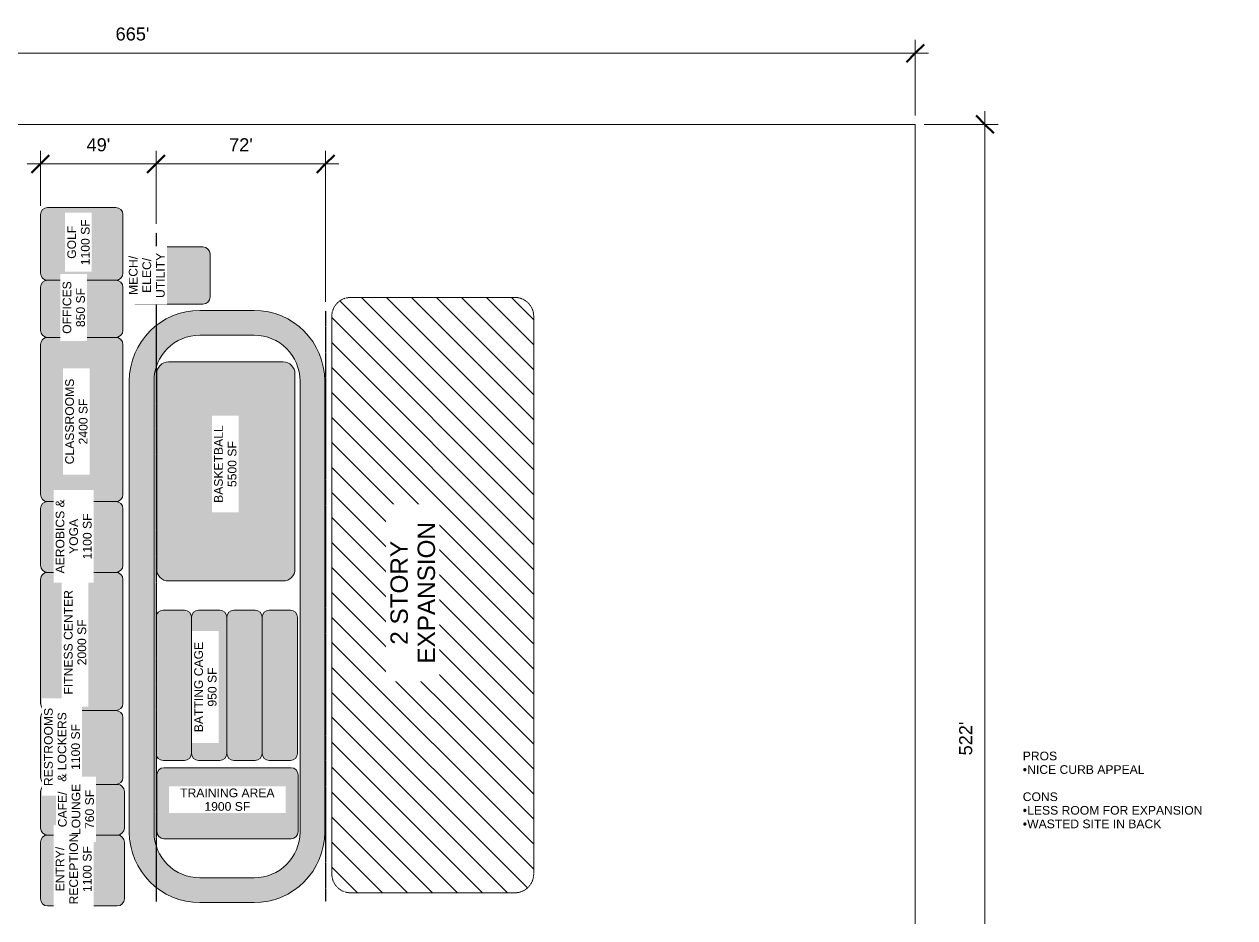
# Model space of a CAD drawing. Header units: inches. Extents: x -7427 to 42674, y -36022 to 16764.
# Drawn here: x 36507 to 42674, y -33114 to -28560 of the extents above; entities that cross this region are included whole.
import ezdxf

# ---------------------------------------------------------------- set-up
doc = ezdxf.new("R2010")
doc.units = ezdxf.units.IN
doc.header["$MEASUREMENT"] = 0
doc.linetypes.add('Dot 1_16_', pattern=[0.0625, 0, -0.0625])
doc.linetypes.add('Hidden 1_8_', pattern=[0.1875, 0.125, -0.0625])
for name, color, linetype, lineweight in [('A-ANNO-DIMS', 211, 'Continuous', 9), ('A-ANNO-DIMS-720', 211, 'Continuous', 9), ('A-DETL', 90, 'Continuous', 9), ('A-DETL-GENF', 92, 'Continuous', 9), ('A-DETL-HDLN', 90, 'Hidden 1_8_', 9), ('A-DETL-WIDE', 214, 'Continuous', 15), ('G-ANNO-TEXT', 231, 'Continuous', 9)]:
    doc.layers.add(name, color=color, linetype=linetype, lineweight=lineweight)
doc.styles.add('Arial', font='arial.ttf', dxfattribs={"height": 44.258982})
doc.styles.add('Arial_1', font='arial.ttf', dxfattribs={"height": 88.517964})
doc.styles.add('Arial_2', font='arial.ttf', dxfattribs={"height": 66.388473})
doc.dimstyles.new('Linear_-_3_32__Arial', dxfattribs={"dimscale": 12, "dimtxt": 67.5, "dimasz": 7.5, "dimexe": 5.625, "dimexo": 3.75, "dimgap": 3.75, "dimtad": 1, "dimdec": 0, "dimrnd": 12, "dimzin": 1, "dimdsep": 46, "dimlunit": 4, "dimtxsty": 'Arial_2', "dimblk1": 'OBLIQUE', "dimblk2": 'OBLIQUE', "dimsah": 1, "dimcen": 0.09, "dimdle": 5.625, "dimazin": 0, "dimtfac": 1, "dimtdec": 4, "dimtix": 1, "dimtmove": 0, "dimatfit": 3, "dimfxl": 0, "dimtvp": 1, "dimfrac": 2, "dimtolj": 1, "dimtzin": 0, "dimarcsym": 0})

# ---------------------------------------------------------------- blocks, each defined once
blk = doc.blocks.new('DIMBLOCK37-Level 1')
at = {"layer": 'A-ANNO-DIMS-720', "lineweight": 50}
for p, q in [((41401.1, -29070.1), (41356.1, -29025.1)), ((41401.1, -29070.1), (41446.1, -29115.1)), ((41401.1, -35332), (41356.1, -35287)), ((41401.1, -35332), (41446.1, -35377))]:
    blk.add_line(p, q, dxfattribs=at)
at = {"layer": 'A-ANNO-DIMS-720'}
for p, q in [((41401.1, -29002.6), (41401.1, -35399.5)), ((41091.1, -29070.1), (41468.6, -29070.1)), ((41401.1, -29070.1), (41091.1, -29070.1)), ((41091.1, -35332), (41468.6, -35332)), ((41401.1, -35332), (41091.1, -35332))]:
    blk.add_line(p, q, dxfattribs=at)
at = {"layer": 'A-ANNO-DIMS-720', "color": 0, "insert": (41269.9, -32286.2), "char_height": 66.39, "width": 204.369, "attachment_point": 1, "rotation": 90, "line_spacing_factor": 0.938532, "style": 'Arial_2', "bg_fill": 3, "box_fill_scale": 1.25, "bg_fill_color": 0, "bg_fill_transparency": 0}
blk.add_mtext("522'", dxfattribs=at)
blk = doc.blocks.new('_Oblique')
at = {"color": 0, "linetype": 'ByBlock', "lineweight": -2}
blk.add_line((-0.5, -0.5), (0.5, 0.5), dxfattribs=at)
blk = doc.blocks.new('DIMBLOCK40-Level 1')
at = {"layer": 'A-ANNO-DIMS-720'}
for p, q in [((37178.2, -29577.2), (37178.2, -29204.6)), ((38042.2, -29974.7), (38042.2, -29204.6)), ((38109.7, -29272.1), (37178.2, -29272.1)), ((37178.2, -29272.1), (37178.2, -29577.2)), ((38042.2, -29272.1), (38042.2, -29974.7))]:
    blk.add_line(p, q, dxfattribs=at)
at = {"layer": 'A-ANNO-DIMS-720', "lineweight": 50}
for p, q in [((37178.2, -29272.1), (37223.2, -29227.1)), ((38042.2, -29272.1), (38087.2, -29227.1)), ((37178.2, -29272.1), (37133.2, -29317.1)), ((38042.2, -29272.1), (37997.2, -29317.1))]:
    blk.add_line(p, q, dxfattribs=at)
at = {"layer": 'A-ANNO-DIMS-720', "color": 0, "insert": (37550.5, -29141), "char_height": 66.39, "width": 143.308, "attachment_point": 1, "line_spacing_factor": 0.938532, "style": 'Arial_2', "bg_fill": 3, "box_fill_scale": 1.25, "bg_fill_color": 0, "bg_fill_transparency": 0}
blk.add_mtext("72'", dxfattribs=at)
blk = doc.blocks.new('DIMBLOCK41-Level 1')
at = {"layer": 'A-ANNO-DIMS-720'}
for p, q in [((36589.4, -29485.3), (36589.4, -29204.6)), ((37178.2, -29577.2), (37178.2, -29204.6)), ((37178.2, -29272.1), (36521.9, -29272.1)), ((36589.4, -29272.1), (36589.4, -29485.3)), ((37178.2, -29272.1), (37178.2, -29577.2))]:
    blk.add_line(p, q, dxfattribs=at)
at = {"layer": 'A-ANNO-DIMS-720', "lineweight": 50}
for p, q in [((36589.4, -29272.1), (36634.4, -29227.1)), ((37178.2, -29272.1), (37223.2, -29227.1)), ((36589.4, -29272.1), (36544.4, -29317.1)), ((37178.2, -29272.1), (37133.2, -29317.1))]:
    blk.add_line(p, q, dxfattribs=at)
at = {"layer": 'A-ANNO-DIMS-720', "color": 0, "insert": (36824.1, -29141), "char_height": 66.39, "width": 143.308, "attachment_point": 1, "line_spacing_factor": 0.938532, "style": 'Arial_2', "bg_fill": 3, "box_fill_scale": 1.25, "bg_fill_color": 0, "bg_fill_transparency": 0}
blk.add_mtext("49'", dxfattribs=at)
blk = doc.blocks.new('DIMBLOCK71-Level 1')
at = {"layer": 'A-ANNO-DIMS-720'}
for p, q in [((33068.4, -29025.1), (33068.4, -28639.9)), ((41046.1, -29025.1), (41046.1, -28639.9)), ((33000.9, -28707.4), (41113.6, -28707.4)), ((33068.4, -28707.4), (33068.4, -29025.1)), ((41046.1, -28707.4), (41046.1, -29025.1))]:
    blk.add_line(p, q, dxfattribs=at)
at = {"layer": 'A-ANNO-DIMS-720', "lineweight": 50}
for p, q in [((33068.4, -28707.4), (33113.4, -28662.4)), ((41046.1, -28707.4), (41091.1, -28662.4)), ((33068.4, -28707.4), (33023.4, -28752.4)), ((41046.1, -28707.4), (41001.1, -28752.4))]:
    blk.add_line(p, q, dxfattribs=at)
at = {"layer": 'A-ANNO-DIMS-720', "color": 0, "insert": (36972.1, -28576.3), "char_height": 66.39, "width": 204.369, "attachment_point": 1, "line_spacing_factor": 0.938532, "style": 'Arial_2', "bg_fill": 3, "box_fill_scale": 1.25, "bg_fill_color": 0, "bg_fill_transparency": 0}
blk.add_mtext("665'", dxfattribs=at)

msp = doc.modelspace()

# ---------------------------------------------------------------- hatches: boundary and pattern name
at = {"layer": 'A-DETL-GENF'}
for color, points in [(253, [(36973.5, -29864.5), (36977.5, -29864.2), (36981.5, -29863.6), (36985.4, -29862.4), (36989.1, -29860.9), (36992.7, -29858.9), (36997.7, -29855), (36999, -29853.9), (37001.6, -29850.9), (37004, -29847.6), (37005.9, -29844.1), (37007.5, -29840.3), (37008.6, -29836.5), (37009.3, -29832.5), (37009.5, -29828.5), (37009.3, -29526.2), (37008.6, -29522.2), (37007.5, -29518.4), (37005.9, -29514.6), (37004, -29511.1), (37001.6, -29507.8), (36999, -29504.8), (36995.9, -29502.1), (36992.7, -29499.8), (36989.1, -29497.8), (36985.4, -29496.3), (36981.5, -29495.2), (36977.5, -29494.5), (36973.5, -29494.3), (36621.3, -29494.5), (36617.4, -29495.2), (36613.5, -29496.3), (36609.7, -29497.8), (36606.2, -29499.8), (36602.9, -29502.1), (36599.9, -29504.8), (36597.2, -29507.8), (36594.9, -29511.1), (36592.9, -29514.6), (36591.4, -29518.4), (36590.3, -29522.2), (36589.6, -29526.2), (36589.4, -29530.3), (36589.6, -29832.5), (36590.3, -29836.5), (36591.4, -29840.3), (36592.9, -29844.1), (36594.9, -29847.6), (36597.2, -29850.9), (36599.9, -29853.9), (36602.9, -29856.6), (36606.2, -29858.9), (36609.7, -29860.9), (36613.5, -29862.4), (36617.4, -29863.6), (36621.3, -29864.2), (36625.4, -29864.5), (36655, -29864.5)]), (8, [(37417.5, -29986.3), (37421.5, -29986.1), (37425.5, -29985.4), (37429.4, -29984.3), (37433.1, -29982.7), (37436.7, -29980.8), (37440, -29978.4), (37443, -29975.7), (37445.7, -29972.7), (37448, -29969.4), (37450, -29965.9), (37451.5, -29962.2), (37452.6, -29958.3), (37453.3, -29954.3), (37453.5, -29950.3), (37453.3, -29726.9), (37452.6, -29723), (37451.5, -29719.1), (37450, -29715.3), (37448, -29711.8), (37445.7, -29708.5), (37443, -29705.5), (37440, -29702.8), (37436.7, -29700.5), (37433.1, -29698.5), (37429.4, -29697), (37425.5, -29695.9), (37421.5, -29695.2), (37417.5, -29695), (37065.4, -29695.2), (37061.4, -29695.9), (37057.5, -29697), (37053.8, -29698.5), (37050.2, -29700.5), (37046.9, -29702.8), (37043.9, -29705.5), (37041.2, -29708.5), (37038.9, -29711.8), (37037, -29715.3), (37035.4, -29719.1), (37034.3, -29723), (37033.6, -29726.9), (37033.4, -29731), (37033.6, -29954.3), (37034.3, -29958.3), (37035.4, -29962.2), (37037, -29965.9), (37038.9, -29969.4), (37041.2, -29972.7), (37043.9, -29975.7), (37046.9, -29978.4), (37050.2, -29980.8), (37053.8, -29982.7), (37057.5, -29984.3), (37061.4, -29985.4), (37065.4, -29986.1), (37069.4, -29986.3), (37302.1, -29986.3)]), (253, [(36973.5, -30155.8), (36977.5, -30155.5), (36981.5, -30154.9), (36985.4, -30153.8), (36989.1, -30152.2), (36992.7, -30150.3), (36995.9, -30147.9), (36999, -30145.2), (37001.6, -30142.2), (37004, -30138.9), (37005.9, -30135.4), (37007.5, -30131.7), (37008.6, -30127.8), (37009.3, -30123.8), (37009.5, -30119.8), (37009.3, -29896.4), (37008.6, -29892.4), (37007.5, -29888.6), (37005.9, -29884.8), (37004, -29881.3), (37001.6, -29878), (36999, -29875), (36995.9, -29872.3), (36992.7, -29870), (36989.1, -29868), (36985.4, -29866.5), (36981.5, -29865.4), (36977.5, -29864.7), (36973.5, -29864.5), (36621.3, -29864.7), (36617.4, -29865.4), (36613.5, -29866.5), (36609.7, -29868), (36606.2, -29870), (36602.9, -29872.3), (36599.9, -29875), (36597.2, -29878), (36594.9, -29881.3), (36592.9, -29884.8), (36591.4, -29888.6), (36590.3, -29892.4), (36589.6, -29896.4), (36589.4, -29900.5), (36589.6, -30123.8), (36590.3, -30127.8), (36591.4, -30131.7), (36592.9, -30135.4), (36594.9, -30138.9), (36597.2, -30142.2), (36599.9, -30145.2), (36602.9, -30147.9), (36606.2, -30150.3), (36609.7, -30152.2), (36613.5, -30153.8), (36619.4, -30155.2), (36621.3, -30155.5), (36625.4, -30155.8), (36870.7, -30155.8)]), (253, [(36973.5, -30992.4), (36977.5, -30992.1), (36981.5, -30991.5), (36986.1, -30990), (36989.1, -30988.8), (36992.7, -30986.8), (36995.9, -30984.5), (36999, -30981.8), (37001.6, -30978.8), (37004, -30975.5), (37005.9, -30972), (37007.5, -30968.3), (37008.6, -30964.4), (37009.3, -30960.4), (37009.5, -30956.4), (37009.3, -30187.7), (37008.6, -30183.8), (37007.5, -30179.9), (37005.9, -30176.2), (37004, -30172.6), (37001.6, -30169.3), (36999, -30166.3), (36995.9, -30163.6), (36992.7, -30161.3), (36989.1, -30159.3), (36985.4, -30157.8), (36981.5, -30156.7), (36977.5, -30156), (36973.5, -30155.8), (36621.3, -30156), (36617.4, -30156.7), (36613.5, -30157.8), (36609.7, -30159.3), (36606.2, -30161.3), (36602.9, -30163.6), (36599.9, -30166.3), (36597.2, -30169.3), (36594.9, -30172.6), (36592.9, -30176.2), (36591.4, -30179.9), (36590.3, -30183.8), (36589.6, -30187.7), (36589.4, -30191.8), (36589.6, -30960.4), (36590.3, -30964.4), (36591.4, -30968.3), (36592.9, -30972), (36594.9, -30975.5), (36597.2, -30978.8), (36599.9, -30981.8), (36602.9, -30984.5), (36606.2, -30986.8), (36609.7, -30988.8), (36613.5, -30990.3), (36617.4, -30991.5), (36621.3, -30992.1), (36625.4, -30992.4), (36655, -30992.4)]), (253, [(37517.8, -31397), (37831.1, -31396.8), (37836.3, -31396.1), (37841.4, -31395), (37846.4, -31393.4), (37851.2, -31391.4), (37855.9, -31389), (37860.3, -31386.1), (37864.5, -31383), (37868.3, -31379.4), (37871.8, -31375.6), (37875, -31371.4), (37877.8, -31367), (37880.3, -31362.4), (37882.3, -31357.5), (37883.8, -31352.5), (37885, -31347.4), (37885.7, -31342.2), (37885.9, -31337), (37885.7, -30335.4), (37885, -30330.2), (37883.8, -30325.1), (37882.3, -30320.1), (37880.3, -30315.3), (37876.8, -30309), (37875, -30306.2), (37871.8, -30302.1), (37868.3, -30298.2), (37864.5, -30294.7), (37860.3, -30291.5), (37855.9, -30288.7), (37851.2, -30286.3), (37846.4, -30284.3), (37841.4, -30282.7), (37836.3, -30281.5), (37831.1, -30280.9), (37825.9, -30280.6), (37236.5, -30280.9), (37231.3, -30281.5), (37226.2, -30282.7), (37221.2, -30284.3), (37216.4, -30286.3), (37211.8, -30288.7), (37207.3, -30291.5), (37203.2, -30294.7), (37199.3, -30298.2), (37195.8, -30302.1), (37190.8, -30309), (37189.8, -30310.6), (37187.4, -30315.3), (37185.4, -30320.1), (37183.8, -30325.1), (37182.7, -30330.2), (37182, -30335.4), (37181.8, -30340.6), (37182, -31342.2), (37182.7, -31347.4), (37183.8, -31352.5), (37185.4, -31357.5), (37187.4, -31362.4), (37189.8, -31367), (37192.6, -31371.4), (37195.8, -31375.6), (37199.3, -31379.4), (37203.2, -31383), (37207.3, -31386.1), (37211.8, -31389), (37216.4, -31391.4), (37221.2, -31393.4), (37226.2, -31395), (37231.3, -31396.1), (37236.5, -31396.8), (37241.8, -31397)]), (253, [(36973.5, -31353.1), (36977.5, -31352.9), (36981.5, -31352.2), (36985.4, -31351.1), (36989.1, -31349.5), (36992.7, -31347.6), (36995.9, -31345.3), (36999, -31342.6), (37001.6, -31339.6), (37004, -31336.3), (37005.9, -31332.7), (37007.5, -31329), (37008.6, -31325.1), (37009.3, -31321.1), (37009.5, -31317.1), (37009.3, -31024.3), (37008.6, -31020.4), (37007.5, -31016.5), (37005.9, -31012.7), (37004, -31009.2), (37001.6, -31005.9), (36999, -31002.9), (36995.9, -31000.2), (36992.7, -30997.9), (36989.1, -30995.9), (36985.4, -30994.4), (36981.5, -30993.3), (36977.5, -30992.6), (36973.5, -30992.4), (36621.3, -30992.6), (36617.4, -30993.3), (36613.5, -30994.4), (36609.7, -30995.9), (36606.2, -30997.9), (36602.9, -31000.2), (36599.9, -31002.9), (36597.2, -31005.9), (36594.9, -31009.2), (36592.9, -31012.7), (36591.4, -31016.5), (36590.3, -31020.4), (36589.6, -31024.3), (36589.4, -31028.4), (36589.6, -31321.1), (36590.3, -31325.1), (36591.4, -31329), (36592.9, -31332.7), (36594.9, -31336.3), (36597.2, -31339.6), (36599.9, -31342.6), (36602.9, -31345.3), (36606.2, -31347.6), (36609.7, -31349.5), (36613.5, -31351.1), (36617.4, -31352.2), (36621.3, -31352.9), (36625.4, -31353.1), (36655, -31353.1)]), (253, [(36973.5, -32057.2), (36977.5, -32057), (36981.5, -32056.3), (36985.4, -32055.2), (36989.1, -32053.7), (36992.7, -32051.7), (36995.9, -32049.4), (36999, -32046.7), (37001.6, -32043.7), (37004, -32040.4), (37005.9, -32036.9), (37007.5, -32033.1), (37008.6, -32029.2), (37009.3, -32025.3), (37009.5, -32021.2), (37009.3, -31385.1), (37008.6, -31381.1), (37007.5, -31377.2), (37005.9, -31373.5), (37004, -31370), (37001.6, -31366.7), (36999, -31363.7), (36995.9, -31361), (36992.7, -31358.6), (36989.1, -31356.7), (36985.4, -31355.1), (36981.5, -31354), (36977.5, -31353.3), (36973.5, -31353.1), (36621.3, -31353.3), (36617.4, -31354), (36613.5, -31355.1), (36609.7, -31356.7), (36606.2, -31358.6), (36602.9, -31361), (36599.9, -31363.7), (36597.2, -31366.7), (36594.9, -31370), (36592.9, -31373.5), (36591.4, -31377.2), (36590.3, -31381.1), (36589.6, -31385.1), (36589.4, -31389.1), (36589.6, -32025.3), (36590.3, -32029.2), (36591.4, -32033.1), (36592.9, -32036.9), (36594.9, -32040.4), (36597.2, -32043.7), (36599.9, -32046.7), (36602.9, -32049.4), (36606.2, -32051.7), (36609.7, -32053.7), (36613.5, -32055.2), (36617.4, -32056.3), (36621.3, -32057), (36625.4, -32057.2), (36655, -32057.2)]), (253, [(37302.1, -32312), (37326.8, -32311.7), (37330.7, -32311.1), (37334.6, -32309.9), (37338.3, -32308.4), (37341.9, -32306.4), (37345.2, -32304.1), (37348.2, -32301.4), (37350.9, -32298.4), (37353.2, -32295.1), (37355.2, -32291.6), (37356.7, -32287.8), (37357.8, -32284), (37358.5, -32280), (37358.7, -32276), (37358.5, -31578.2), (37357.8, -31574.2), (37356.7, -31570.3), (37355.2, -31566.6), (37353.2, -31563), (37350.9, -31559.7), (37348.2, -31556.7), (37345.2, -31554), (37341.9, -31551.7), (37338.3, -31549.7), (37334.6, -31548.2), (37330.7, -31547.1), (37326.8, -31546.4), (37322.7, -31546.2), (37210.6, -31546.4), (37206.6, -31547.1), (37202.7, -31548.2), (37199, -31549.7), (37195.5, -31551.7), (37192.2, -31554), (37189.2, -31556.7), (37186.5, -31559.7), (37184.2, -31563), (37182.2, -31566.6), (37180.7, -31570.3), (37179.5, -31574.2), (37178.9, -31578.2), (37178.6, -31582.2), (37178.9, -32280), (37179.5, -32284), (37180.7, -32287.8), (37182.2, -32291.6), (37184.2, -32295.1), (37186.5, -32298.4), (37189.2, -32301.4), (37192.2, -32304.1), (37195.5, -32306.4), (37199, -32308.4), (37202.7, -32309.9), (37206.6, -32311.1), (37210.6, -32311.7), (37214.6, -32312)]), (253, [(37502.8, -32312), (37506.8, -32311.7), (37510.8, -32311.1), (37514.7, -32309.9), (37518.4, -32308.4), (37522, -32306.4), (37525.3, -32304.1), (37528.3, -32301.4), (37531, -32298.4), (37533.3, -32295.1), (37535.2, -32291.6), (37536.8, -32287.8), (37537.9, -32284), (37538.6, -32280), (37538.8, -32276), (37538.6, -31578.2), (37537.9, -31574.2), (37536.8, -31570.3), (37535.2, -31566.6), (37533.3, -31563), (37531, -31559.7), (37528.3, -31556.7), (37525.3, -31554), (37522, -31551.7), (37517.8, -31549.5), (37514.7, -31548.2), (37510.8, -31547.1), (37506.8, -31546.4), (37502.8, -31546.2), (37390.7, -31546.4), (37386.7, -31547.1), (37382.8, -31548.2), (37379.1, -31549.7), (37375.6, -31551.7), (37372.3, -31554), (37369.3, -31556.7), (37366.6, -31559.7), (37364.2, -31563), (37362.3, -31566.6), (37360.7, -31570.3), (37359.6, -31574.2), (37358.9, -31578.2), (37358.7, -31582.2), (37358.9, -32280), (37359.6, -32284), (37360.7, -32287.8), (37362.3, -32291.6), (37364.2, -32295.1), (37366.6, -32298.4), (37369.3, -32301.4), (37372.3, -32304.1), (37375.6, -32306.4), (37379.1, -32308.4), (37382.8, -32309.9), (37386.7, -32311.1), (37390.7, -32311.7), (37394.7, -32312)]), (253, [(37574.8, -32312), (37686.9, -32311.7), (37690.9, -32311.1), (37694.8, -32309.9), (37698.5, -32308.4), (37702, -32306.4), (37705.3, -32304.1), (37708.3, -32301.4), (37711, -32298.4), (37713.4, -32295.1), (37715.3, -32291.6), (37716.9, -32287.8), (37718, -32284), (37718.7, -32280), (37718.9, -32276), (37718.7, -31578.2), (37718, -31574.2), (37716.9, -31570.3), (37715.3, -31566.6), (37713.4, -31563), (37711, -31559.7), (37708.3, -31556.7), (37705.3, -31554), (37702, -31551.7), (37698.5, -31549.7), (37694.8, -31548.2), (37690.9, -31547.1), (37686.9, -31546.4), (37682.9, -31546.2), (37570.8, -31546.4), (37566.8, -31547.1), (37562.9, -31548.2), (37559.2, -31549.7), (37555.7, -31551.7), (37552.4, -31554), (37549.4, -31556.7), (37546.7, -31559.7), (37544.3, -31563), (37542.4, -31566.6), (37540.8, -31570.3), (37539.7, -31574.2), (37539, -31578.2), (37538.8, -31582.2), (37539, -32280), (37539.7, -32284), (37540.8, -32287.8), (37542.4, -32291.6), (37544.3, -32295.1), (37546.7, -32298.4), (37549.4, -32301.4), (37552.4, -32304.1), (37555.7, -32306.4), (37559.2, -32308.4), (37562.9, -32309.9), (37566.8, -32311.1), (37570.8, -32311.7)]), (253, [(37863, -32312), (37867, -32311.7), (37871, -32311.1), (37874.9, -32309.9), (37878.6, -32308.4), (37882.1, -32306.4), (37885.4, -32304.1), (37888.4, -32301.4), (37891.1, -32298.4), (37893.5, -32295.1), (37895.4, -32291.6), (37897, -32287.8), (37898.1, -32284), (37898.8, -32280), (37899, -32276), (37898.8, -31578.2), (37898.1, -31574.2), (37897, -31570.3), (37895.4, -31566.6), (37893.5, -31563), (37891.1, -31559.7), (37888.4, -31556.7), (37885.4, -31554), (37882.1, -31551.7), (37878.6, -31549.7), (37874.9, -31548.2), (37871, -31547.1), (37867, -31546.4), (37863, -31546.2), (37750.9, -31546.4), (37746.9, -31547.1), (37743, -31548.2), (37739.3, -31549.7), (37733.5, -31553.3), (37732.4, -31554), (37729.4, -31556.7), (37726.7, -31559.7), (37724.4, -31563), (37722.5, -31566.6), (37720.9, -31570.3), (37719.8, -31574.2), (37719.1, -31578.2), (37718.9, -31582.2), (37719.1, -32280), (37719.8, -32284), (37720.9, -32287.8), (37722.5, -32291.6), (37724.4, -32295.1), (37726.7, -32298.4), (37729.4, -32301.4), (37733.5, -32304.9), (37735.7, -32306.4), (37739.3, -32308.4), (37743, -32309.9), (37746.9, -32311.1), (37750.9, -32311.7), (37754.9, -32312)]), (31, [(36973.5, -32433.8), (36977.5, -32433.6), (36981.5, -32432.9), (36985.4, -32431.8), (36989.1, -32430.3), (36992.7, -32428.3), (36995.9, -32426), (36999, -32423.3), (37001.6, -32420.3), (37004, -32417), (37005.9, -32413.5), (37007.5, -32409.7), (37008.6, -32405.8), (37009.3, -32401.9), (37009.5, -32397.8), (37009.3, -32089.2), (37008.6, -32085.2), (37007.5, -32081.3), (37005.9, -32077.6), (37004, -32074.1), (37001.6, -32070.8), (36999, -32067.8), (36995.9, -32065.1), (36992.7, -32062.8), (36989.1, -32060.8), (36985.4, -32059.3), (36981.5, -32058.1), (36977.5, -32057.5), (36973.5, -32057.2), (36621.3, -32057.5), (36617.4, -32058.1), (36613.5, -32059.3), (36609.7, -32060.8), (36606.2, -32062.8), (36602.9, -32065.1), (36599.9, -32067.8), (36597.2, -32070.8), (36594.9, -32074.1), (36592.9, -32077.6), (36591.4, -32081.3), (36590.3, -32085.2), (36589.6, -32089.2), (36589.4, -32093.2), (36589.6, -32401.9), (36590.3, -32405.8), (36591.4, -32409.7), (36592.9, -32413.5), (36594.9, -32417), (36597.2, -32420.3), (36599.9, -32423.3), (36602.9, -32426), (36606.2, -32428.3), (36609.7, -32430.3), (36613.5, -32431.8), (36617.4, -32432.9), (36621.3, -32433.6), (36625.4, -32433.8), (36655, -32433.8)]), (253, [(37218.3, -32710.5), (37870.3, -32710.3), (37874.3, -32709.6), (37878.2, -32708.5), (37881.9, -32707), (37885.5, -32705), (37888.8, -32702.7), (37891.8, -32700), (37894.5, -32697), (37896.8, -32693.7), (37898.7, -32690.2), (37900.3, -32686.4), (37901.4, -32682.6), (37902.1, -32678.6), (37902.3, -32674.5), (37902.1, -32380.6), (37901.4, -32376.6), (37900.3, -32372.7), (37898.7, -32369), (37896.8, -32365.5), (37894.5, -32362.2), (37891.8, -32359.1), (37888.8, -32356.5), (37885.5, -32354.1), (37881.7, -32352.1), (37878.2, -32350.6), (37874.3, -32349.5), (37870.3, -32348.8), (37866.3, -32348.6), (37214.3, -32348.8), (37210.3, -32349.5), (37206.4, -32350.6), (37202.7, -32352.2), (37199.2, -32354.1), (37195.9, -32356.5), (37192.9, -32359.1), (37190.2, -32362.2), (37187.8, -32365.5), (37185.9, -32369), (37184.3, -32372.7), (37183.2, -32376.6), (37182.5, -32380.6), (37182.3, -32384.6), (37182.5, -32678.6), (37183.2, -32682.6), (37184.3, -32686.4), (37185.9, -32690.2), (37187.8, -32693.7), (37190.2, -32697), (37192.9, -32700), (37195.9, -32702.7), (37199.2, -32705), (37202.7, -32707), (37206.4, -32708.5), (37210.3, -32709.6), (37214.3, -32710.3)]), (153, [(36655, -32691.8), (36984.8, -32691.6), (36988.8, -32690.9), (36992.7, -32689.8), (36996.4, -32688.3), (37000, -32686.3), (37003.3, -32684), (37006.3, -32681.3), (37009, -32678.3), (37011.3, -32675), (37013.2, -32671.5), (37014.8, -32667.7), (37015.9, -32663.8), (37016.6, -32659.9), (37016.8, -32655.8), (37016.6, -32465.8), (37015.9, -32461.8), (37014.8, -32457.9), (37013.2, -32454.2), (37011.3, -32450.7), (37009, -32447.4), (37006.3, -32444.4), (37003.3, -32441.7), (37000, -32439.4), (36996.4, -32437.4), (36992.7, -32435.9), (36988.8, -32434.7), (36984.8, -32434.1), (36980.8, -32433.8), (36621.3, -32434.1), (36617.4, -32434.7), (36613.5, -32435.9), (36609.7, -32437.4), (36606.2, -32439.4), (36602.9, -32441.7), (36599.9, -32444.4), (36597.2, -32447.4), (36594.9, -32450.7), (36592.9, -32454.2), (36591.4, -32457.9), (36590.3, -32461.8), (36589.6, -32465.8), (36589.4, -32469.8), (36589.6, -32659.9), (36590.3, -32663.8), (36591.4, -32667.7), (36592.9, -32671.5), (36594.9, -32675), (36597.2, -32678.3), (36599.9, -32681.3), (36602.9, -32684), (36606.2, -32686.3), (36609.7, -32688.3), (36613.5, -32689.8), (36617.4, -32690.9), (36621.3, -32691.6), (36625.4, -32691.8)]), (153, [(36980.8, -33053.3), (36984.8, -33053.1), (36988.8, -33052.4), (36992.7, -33051.3), (36996.4, -33049.7), (37000, -33047.8), (37003.3, -33045.5), (37006.3, -33042.8), (37009, -33039.8), (37011.3, -33036.5), (37013.2, -33032.9), (37014.8, -33029.2), (37015.9, -33025.3), (37016.6, -33021.3), (37016.8, -33017.3), (37016.6, -32723.8), (37015.9, -32719.8), (37014.8, -32715.9), (37013.2, -32712.2), (37011.3, -32708.7), (37009, -32705.4), (37006.3, -32702.4), (37003.3, -32699.7), (37000, -32697.4), (36996.4, -32695.4), (36992.7, -32693.9), (36988.8, -32692.7), (36984.8, -32692.1), (36980.8, -32691.8), (36621.3, -32692.1), (36617.4, -32692.7), (36613.5, -32693.9), (36609.7, -32695.4), (36606.2, -32697.4), (36602.9, -32699.7), (36599.9, -32702.4), (36597.2, -32705.4), (36594.9, -32708.7), (36592.9, -32712.2), (36591.4, -32715.9), (36590.3, -32719.8), (36589.6, -32723.8), (36589.4, -32727.8), (36589.6, -33021.3), (36590.3, -33025.3), (36591.4, -33029.2), (36593, -33033.1), (36594.9, -33036.5), (36597.2, -33039.8), (36599.9, -33042.8), (36602.9, -33045.5), (36606.2, -33047.8), (36609.7, -33049.7), (36613.5, -33051.3), (36617.4, -33052.4), (36621.3, -33053.1), (36625.4, -33053.3), (36655, -33053.3)])]:
    msp.add_hatch(color=color, dxfattribs=at).paths.add_polyline_path(points, flags=0)
h = msp.add_hatch(dxfattribs=at)
h.set_pattern_fill('FP_1', color=9, style=0, pattern_type=2)
h.set_pattern_definition([(135, (0, 0), (-63.63961, -63.63961), [])])
h.paths.add_polyline_path([(38169.9, -32986.2), (39013.2, -32986), (39020, -32985.2), (39026.8, -32984), (39033.4, -32982.3), (39039.9, -32980.2), (39046.2, -32977.5), (39052.4, -32974.5), (39058.2, -32971), (39063.9, -32967.1), (39069.2, -32962.8), (39074.2, -32958.1), (39078.9, -32953.1), (39083.2, -32947.7), (39087.1, -32942.1), (39090.6, -32936.2), (39093.7, -32930.1), (39096.3, -32923.8), (39098.5, -32917.3), (39100.2, -32910.6), (39101.4, -32903.9), (39102.1, -32897.1), (39102.3, -32890.2), (39102.1, -30041.3), (39101.4, -30034.5), (39100.2, -30027.8), (39098.5, -30021.1), (39096.3, -30014.6), (39093.7, -30008.3), (39090.6, -30002.2), (39087.1, -29996.3), (39083.2, -29990.7), (39078.9, -29985.3), (39074.2, -29980.3), (39069.2, -29975.6), (39063.9, -29971.3), (39058.2, -29967.4), (39052.4, -29963.9), (39046.2, -29960.9), (39039.9, -29958.2), (39033.4, -29956.1), (39026.8, -29954.4), (39020, -29953.2), (39013.2, -29952.4), (39006.3, -29952.2), (38163.1, -29952.4), (38156.3, -29953.2), (38149.5, -29954.4), (38142.9, -29956.1), (38136.4, -29958.2), (38130, -29960.9), (38123.9, -29963.9), (38118, -29967.4), (38112.4, -29971.3), (38107.1, -29975.6), (38102, -29980.3), (38097.4, -29985.3), (38093.1, -29990.7), (38089.2, -29996.3), (38085.7, -30002.2), (38082.6, -30008.3), (38080, -30014.6), (38077.8, -30021.1), (38076.1, -30027.8), (38074.9, -30034.5), (38074.2, -30041.3), (38073.9, -30048.2), (38074.2, -32897.1), (38074.9, -32903.9), (38076.1, -32910.6), (38077.8, -32917.3), (38080, -32923.8), (38082.6, -32930.1), (38085.7, -32936.2), (38089.2, -32942.1), (38093.1, -32947.7), (38097.4, -32953.1), (38102, -32958.1), (38107.1, -32962.8), (38112.4, -32967.1), (38118, -32971), (38123.9, -32974.5), (38130, -32977.5), (38136.4, -32980.2), (38142.9, -32982.3), (38149.5, -32984), (38156.3, -32985.2), (38163.1, -32986)], flags=0)
h = msp.add_hatch(color=253, dxfattribs=at)
h.paths.add_polyline_path([(37401.9, -33036.2), (37691.1, -33036), (37704.2, -33035.3), (37724.8, -33033.1), (37733.5, -33031.9), (37743.3, -33030.3), (37756.2, -33027.6), (37769, -33024.5), (37781.6, -33021), (37794.2, -33017), (37806.5, -33012.5), (37818.7, -33007.6), (37830.7, -33002.2), (37842.5, -32996.4), (37854.1, -32990.2), (37865.5, -32983.5), (37876.6, -32976.5), (37887.4, -32969), (37897.9, -32961.2), (37908.2, -32953), (37918.2, -32944.4), (37927.8, -32935.4), (37937.1, -32926.1), (37949.2, -32912.8), (37954.6, -32906.5), (37962.9, -32896.3), (37970.7, -32885.7), (37978.2, -32874.9), (37985.2, -32863.8), (37991.9, -32852.4), (37998.1, -32840.8), (38003.9, -32829), (38009.2, -32817), (38014.2, -32804.8), (38018.6, -32792.5), (38022.7, -32780), (38026.2, -32767.3), (38029.3, -32754.5), (38031.9, -32741.6), (38034.1, -32728.7), (38035.8, -32715.6), (38037, -32702.5), (38037.7, -32689.4), (38037.9, -32676.2), (38037.7, -30365), (38037, -30351.9), (38035.8, -30338.8), (38034.1, -30325.8), (38031.9, -30312.8), (38029.3, -30299.9), (38026.2, -30287.1), (38022.7, -30274.5), (38018.6, -30261.9), (38014.2, -30249.6), (38009.2, -30237.4), (38003.9, -30225.4), (37998.1, -30213.6), (37991.9, -30202), (37985.2, -30190.6), (37978.2, -30179.5), (37970.7, -30168.7), (37962.9, -30158.2), (37949.2, -30141.6), (37946, -30138), (37937.1, -30128.3), (37927.8, -30119), (37918.2, -30110.1), (37908.2, -30101.5), (37897.9, -30093.2), (37882.4, -30082), (37876.6, -30077.9), (37865.5, -30070.9), (37854.1, -30064.2), (37842.5, -30058), (37830.7, -30052.2), (37818.7, -30046.9), (37806.5, -30041.9), (37794.2, -30037.5), (37781.6, -30033.4), (37769, -30029.9), (37756.2, -30026.8), (37743.3, -30024.2), (37730.3, -30022), (37717.3, -30020.3), (37704.2, -30019.1), (37691.1, -30018.4), (37677.9, -30018.2), (37388.8, -30018.4), (37375.6, -30019.1), (37362.5, -30020.3), (37349.5, -30022), (37336.5, -30024.2), (37323.6, -30026.8), (37310.9, -30029.9), (37298.2, -30033.4), (37285.7, -30037.5), (37273.3, -30041.9), (37261.1, -30046.9), (37249.1, -30052.2), (37237.3, -30058), (37225.7, -30064.2), (37214.4, -30070.9), (37197.4, -30082), (37192.5, -30085.4), (37181.9, -30093.2), (37171.6, -30101.5), (37161.7, -30110.1), (37152.1, -30119), (37142.8, -30128.3), (37133.8, -30138), (37125.2, -30147.9), (37117, -30158.2), (37109.1, -30168.7), (37101.7, -30179.5), (37094.6, -30190.6), (37086.4, -30204.9), (37081.8, -30213.6), (37076, -30225.4), (37070.6, -30237.4), (37065.7, -30249.6), (37061.2, -30261.9), (37057.2, -30274.5), (37053.6, -30287.1), (37050.5, -30299.9), (37047.9, -30312.8), (37045.8, -30325.8), (37044.1, -30338.8), (37042.9, -30351.9), (37042.2, -30365), (37041.9, -30378.2), (37042.2, -32689.4), (37042.9, -32702.5), (37044.1, -32715.6), (37045.8, -32728.7), (37047.9, -32741.6), (37050.5, -32754.5), (37053.6, -32767.3), (37057.2, -32780), (37061.2, -32792.5), (37066.2, -32806.1), (37070.6, -32817), (37076, -32829), (37081.8, -32840.8), (37088, -32852.4), (37094.6, -32863.8), (37101.7, -32874.9), (37109.1, -32885.7), (37117, -32896.3), (37125.2, -32906.5), (37133.8, -32916.5), (37142.8, -32926.1), (37152.1, -32935.4), (37161.7, -32944.4), (37171.6, -32953), (37181.9, -32961.2), (37192.5, -32969), (37203.3, -32976.5), (37214.4, -32983.5), (37225.7, -32990.2), (37237.3, -32996.4), (37249.1, -33002.2), (37261.1, -33007.6), (37273.3, -33012.5), (37285.7, -33017), (37302.1, -33022.1), (37310.9, -33024.5), (37323.6, -33027.6), (37336.5, -33030.3), (37355.1, -33033.1), (37362.5, -33034.1), (37375.6, -33035.3), (37388.8, -33036)], flags=0)
h.paths.add_polyline_path([(37677.9, -32910.2), (37391.1, -32910), (37380.3, -32909.2), (37369.6, -32908), (37358.9, -32906.3), (37348.3, -32904), (37337.9, -32901.3), (37327.6, -32898.1), (37317.4, -32894.4), (37302.1, -32887.8), (37297.6, -32885.7), (37288.1, -32880.7), (37278.7, -32875.2), (37269.7, -32869.3), (37260.9, -32863), (37252.4, -32856.3), (37244.3, -32849.2), (37236.5, -32841.7), (37229, -32833.9), (37221.9, -32825.7), (37215.2, -32817.3), (37207.3, -32806.1), (37203, -32799.4), (37197.5, -32790.1), (37192.5, -32780.5), (37187.9, -32770.8), (37183.7, -32760.8), (37180.1, -32750.6), (37176.9, -32740.3), (37174.1, -32729.8), (37171.9, -32719.2), (37170.2, -32708.6), (37168.9, -32697.8), (37168.2, -32687), (37167.9, -32676.2), (37168.2, -30367.4), (37168.9, -30356.6), (37170.2, -30345.9), (37171.9, -30335.2), (37174.1, -30324.6), (37178.4, -30309), (37180.1, -30303.8), (37183.7, -30293.7), (37187.9, -30283.7), (37192.5, -30273.9), (37197.5, -30264.3), (37203, -30255), (37208.9, -30245.9), (37215.2, -30237.2), (37221.9, -30228.7), (37229, -30220.5), (37236.5, -30212.7), (37244.3, -30205.3), (37252.4, -30198.2), (37260.9, -30191.4), (37269.7, -30185.1), (37278.7, -30179.2), (37288.1, -30173.8), (37302.1, -30166.6), (37307.4, -30164.1), (37317.4, -30160), (37327.6, -30156.3), (37337.9, -30153.1), (37348.3, -30150.4), (37358.9, -30148.2), (37369.6, -30146.4), (37380.3, -30145.2), (37391.1, -30144.4), (37401.9, -30144.2), (37688.7, -30144.4), (37699.5, -30145.2), (37710.3, -30146.4), (37720.9, -30148.2), (37733.5, -30150.9), (37742, -30153.1), (37752.3, -30156.3), (37762.5, -30160), (37772.4, -30164.1), (37782.2, -30168.7), (37791.8, -30173.8), (37801.1, -30179.2), (37810.2, -30185.1), (37818.9, -30191.4), (37827.4, -30198.2), (37835.6, -30205.3), (37843.4, -30212.7), (37850.9, -30220.5), (37857.9, -30228.7), (37864.7, -30237.2), (37871, -30245.9), (37876.9, -30255), (37882.4, -30264.3), (37887.4, -30273.9), (37892, -30283.7), (37896.1, -30293.7), (37901.4, -30309), (37903, -30314.1), (37905.7, -30324.6), (37907.9, -30335.2), (37909.7, -30345.9), (37910.9, -30356.6), (37911.7, -30367.4), (37911.9, -30378.2), (37911.7, -32687), (37910.9, -32697.8), (37909.7, -32708.6), (37907.9, -32719.2), (37905.7, -32729.8), (37903, -32740.3), (37899.8, -32750.6), (37896.1, -32760.8), (37892, -32770.8), (37887.4, -32780.5), (37882.4, -32790.1), (37876.9, -32799.4), (37871, -32808.5), (37864.7, -32817.3), (37857.9, -32825.7), (37850.9, -32833.9), (37843.4, -32841.7), (37835.6, -32849.2), (37827.4, -32856.3), (37818.9, -32863), (37810.2, -32869.3), (37801.1, -32875.2), (37791.8, -32880.7), (37782.2, -32885.7), (37772.4, -32890.3), (37762.5, -32894.4), (37752.3, -32898.1), (37742, -32901.3), (37731.5, -32904), (37720.9, -32906.3), (37710.3, -32908), (37699.5, -32909.2), (37688.7, -32910)], flags=0)

# ---------------------------------------------------------------- linework, layer by layer
at = {"layer": 'A-DETL', "linetype": 'Dot 1_16_', "lineweight": 25}
for p, q in [((37178.2, -29622.2), (37178.2, -33030.2)), ((38042.2, -30019.7), (38042.2, -33030.2))]:
    msp.add_line(p, q, dxfattribs=at)
at = {"layer": 'A-DETL-HDLN'}
for p, q in [((33068.4, -29070.1), (41046.1, -29070.1)), ((41046.1, -29070.1), (41046.1, -35332)), ((39006.3, -29952.2), (38169.9, -29952.2)), ((38073.9, -30048.2), (38073.9, -32890.2)), ((39102.3, -32890.2), (39102.3, -30048.2)), ((38169.9, -32986.2), (39006.3, -32986.2))]:
    msp.add_line(p, q, dxfattribs=at)
for centre, start, end in [((38169.9, -30048.2), 90, 180), ((39006.3, -30048.2), 0, 90), ((38169.9, -32890.2), 180, 270), ((39006.3, -32890.2), 270, 360)]:
    msp.add_arc(centre, 96, start, end, dxfattribs=at)
at = {"layer": 'A-DETL-WIDE'}
for p, q in [((36589.4, -29530.3), (36589.4, -29828.5)), ((36973.5, -29494.3), (36625.4, -29494.3)), ((37009.5, -29828.5), (37009.5, -29530.3)), ((37417.5, -29695), (37069.4, -29695)), ((37033.4, -29731), (37033.4, -29950.3)), ((37453.5, -29950.3), (37453.5, -29731)), ((36589.4, -29900.5), (36589.4, -30119.8)), ((36625.4, -29864.5), (36973.5, -29864.5)), ((37009.5, -30119.8), (37009.5, -29900.5)), ((37069.4, -29986.3), (37417.5, -29986.3)), ((37677.9, -30018.2), (37401.9, -30018.2)), ((36973.5, -30155.8), (36625.4, -30155.8)), ((37401.9, -30144.2), (37677.9, -30144.2)), ((36589.4, -30191.8), (36589.4, -30956.4)), ((37009.5, -30956.4), (37009.5, -30191.8)), ((37825.9, -30280.6), (37241.8, -30280.6)), ((37181.8, -30340.6), (37181.8, -31337)), ((37885.9, -31337), (37885.9, -30340.6)), ((37041.9, -30378.2), (37041.9, -32676.2)), ((37167.9, -32676.2), (37167.9, -30378.2)), ((37911.9, -30378.2), (37911.9, -32676.2)), ((38037.9, -32676.2), (38037.9, -30378.2)), ((36625.4, -30992.4), (36973.5, -30992.4)), ((36589.4, -31028.4), (36589.4, -31317.1)), ((37009.5, -31317.1), (37009.5, -31028.4)), ((36589.4, -31389.1), (36589.4, -32021.2)), ((36625.4, -31353.1), (36973.5, -31353.1)), ((37009.5, -32021.2), (37009.5, -31389.1)), ((37241.8, -31397), (37825.9, -31397)), ((37322.7, -31546.2), (37214.6, -31546.2)), ((37502.8, -31546.2), (37394.7, -31546.2)), ((37682.9, -31546.2), (37574.8, -31546.2)), ((37863, -31546.2), (37754.9, -31546.2)), ((37178.6, -31582.2), (37178.6, -32276)), ((37358.7, -32276), (37358.7, -31582.2)), ((37538.8, -31582.2), (37538.8, -32276)), ((37718.9, -31582.2), (37718.9, -32276)), ((37899, -32276), (37899, -31582.2)), ((36973.5, -32057.2), (36625.4, -32057.2)), ((36589.4, -32093.2), (36589.4, -32397.8)), ((37009.5, -32397.8), (37009.5, -32093.2)), ((37214.6, -32312), (37322.7, -32312)), ((37394.7, -32312), (37502.8, -32312)), ((37574.8, -32312), (37682.9, -32312)), ((37754.9, -32312), (37863, -32312)), ((37866.3, -32348.6), (37218.3, -32348.6)), ((36980.8, -32433.8), (36625.4, -32433.8)), ((37182.3, -32384.6), (37182.3, -32674.5)), ((37902.3, -32674.5), (37902.3, -32384.6)), ((36589.4, -32469.8), (36589.4, -32655.8)), ((37016.8, -32655.8), (37016.8, -32469.8)), ((36589.4, -32727.8), (36589.4, -33017.3)), ((36625.4, -32691.8), (36980.8, -32691.8)), ((37016.8, -33017.3), (37016.8, -32727.8)), ((37218.3, -32710.5), (37866.3, -32710.5)), ((37677.9, -32910.2), (37401.9, -32910.2)), ((36625.4, -33053.3), (36980.8, -33053.3)), ((37401.9, -33036.2), (37677.9, -33036.2))]:
    msp.add_line(p, q, dxfattribs=at)
for centre, radius, start, end in [((36625.4, -29530.3), 36, 90, 180), ((36973.5, -29530.3), 36, 0, 90), ((37069.4, -29731), 36, 90, 180), ((37417.5, -29731), 36, 0, 90), ((36625.4, -29828.5), 36, 180, 270), ((36973.5, -29828.5), 36, 270, 0), ((36625.4, -29900.5), 36, 90, 180), ((36973.5, -29900.5), 36, 0, 90), ((37069.4, -29950.3), 36, 180, 270), ((37417.5, -29950.3), 36, 270, 0), ((37401.9, -30378.2), 360, 90, 180), ((37677.9, -30378.2), 360, 360, 90), ((36625.4, -30119.8), 36, 180, 270), ((36625.4, -30191.8), 36, 90, 180), ((36973.5, -30119.8), 36, 270, 0), ((36973.5, -30191.8), 36, 0, 90), ((37401.9, -30378.2), 234, 90, 180), ((37677.9, -30378.2), 234, 0, 90), ((37241.8, -30340.6), 60, 90, 180), ((37825.9, -30340.6), 60, 0, 90), ((36625.4, -30956.4), 36, 180, 270), ((36973.5, -30956.4), 36, 270, 0), ((36625.4, -31028.4), 36, 90, 180), ((36973.5, -31028.4), 36, 0, 90), ((36625.4, -31317.1), 36, 180, 270), ((36973.5, -31317.1), 36, 270, 0), ((36625.4, -31389.1), 36, 90, 180), ((36973.5, -31389.1), 36, 0, 90), ((37241.8, -31337), 60, 180, 270), ((37825.9, -31337), 60, 270, 0), ((37214.6, -31582.2), 36, 90, 180), ((37322.7, -31582.2), 36, 0, 90), ((37394.7, -31582.2), 36, 90, 180), ((37502.8, -31582.2), 36, 0, 90), ((37574.8, -31582.2), 36, 90, 180), ((37682.9, -31582.2), 36, 0, 90), ((37754.9, -31582.2), 36, 90, 180), ((37863, -31582.2), 36, 0, 90), ((36625.4, -32021.2), 36, 180, 270), ((36625.4, -32093.2), 36, 90, 180), ((36973.5, -32021.2), 36, 270, 0), ((36973.5, -32093.2), 36, 0, 90), ((37214.6, -32276), 36, 180, 270), ((37322.7, -32276), 36, 270, 0), ((37394.7, -32276), 36, 180, 270), ((37502.8, -32276), 36, 270, 0), ((37574.8, -32276), 36, 180, 270), ((37682.9, -32276), 36, 270, 0), ((37754.9, -32276), 36, 180, 270), ((37863, -32276), 36, 270, 0), ((37218.3, -32384.6), 36, 90, 180), ((37866.3, -32384.6), 36, 0, 90), ((36625.4, -32397.8), 36, 180, 270), ((36625.4, -32469.8), 36, 90, 180), ((36973.5, -32397.8), 36, 270, 0), ((36980.8, -32469.8), 36, 0, 90), ((36625.4, -32655.8), 36, 180, 270), ((36980.8, -32655.8), 36, 270, 0), ((37401.9, -32676.2), 360, 180, 270), ((37401.9, -32676.2), 234, 180, 270), ((37218.3, -32674.5), 36, 180, 270), ((37677.9, -32676.2), 360, 270, 0), ((37677.9, -32676.2), 234, 270, 0), ((37866.3, -32674.5), 36, 270, 0), ((36625.4, -32727.8), 36, 90, 180), ((36980.8, -32727.8), 36, 0, 90), ((36625.4, -33017.3), 36, 180, 270), ((36980.8, -33017.3), 36, 270, 0)]:
    msp.add_arc(centre, radius, start, end, dxfattribs=at)

# ---------------------------------------------------------------- texts
at = {"layer": 'G-ANNO-TEXT', "color": 7, "char_height": 44.26, "attachment_point": 1, "line_spacing_factor": 0.938532, "style": 'Arial', "bg_fill": 3, "box_fill_scale": 1.25, "bg_fill_color": 0, "bg_fill_transparency": 0}
for s, insert, width in [('PROS', (41594, -32266.7), 205.089), ('CONS', (41594, -32474.4), 209.175)]:
    msp.add_mtext(s, dxfattribs=dict(at, insert=insert, width=width))

# ---------------------------------------------------------------- next in the draw order: texts
at = {"layer": 'G-ANNO-TEXT', "color": 7, "attachment_point": 2, "rotation": 90, "line_spacing_factor": 0.938532, "bg_fill": 3, "box_fill_scale": 1.25, "bg_fill_color": 0, "bg_fill_transparency": 0}
for s, insert, char_height, width, style in [('MECH/\\PELEC/\\PUTILITY\\P', (37039.7, -29839.8), 44.26, 272.7, 'Arial'), ('OFFICES\\P850 SF', (36702.3, -30003.6), 44.26, 318.6, 'Arial'), ('CLASSROOMS\\P2400 SF', (36715.5, -30584.4), 44.26, 518.94, 'Arial'), ('BASKETBALL\\P5500 SF', (37474.3, -30801.5), 44.26, 470.88, 'Arial'), ('2 STORY\\PEXPANSION', (38372.5, -31457.5), 88.52, 858.6, 'Arial_1'), ('FITNESS CENTER\\P2000 SF', (36708.8, -31709.7), 44.259, 632.88, 'Arial'), ('BATTING CAGE\\P950 SF', (37372.9, -31937.6), 44.259, 547.56, 'Arial'), ('ENTRY/\\PRECEPTION\\P1100 SF', (36667, -32865.3), 44.26, 428.76, 'Arial')]:
    msp.add_mtext(s, dxfattribs=dict(at, insert=insert, char_height=char_height, width=width, style=style))
at = {"layer": 'G-ANNO-TEXT', "color": 7, "line_spacing_factor": 0.938532, "style": 'Arial', "bg_fill": 3, "box_fill_scale": 1.25, "bg_fill_color": 0, "bg_fill_transparency": 0}
for s, insert, char_height, width, attachment_point in [('•', (41594, -32335.9), 44.3, 25.33, 1), ('TRAINING AREA\\P1900 SF', (37541.5, -32454.8), 44.259, 571.86, 2), ('•', (41594, -32543.6), 44.3, 25.33, 1)]:
    msp.add_mtext(s, dxfattribs=dict(at, insert=insert, char_height=char_height, width=width, attachment_point=attachment_point))

# ---------------------------------------------------------------- next in the draw order: dimensions: what is measured, and where the dimension line sits
at = {"layer": 'A-ANNO-DIMS'}
dim = msp.add_linear_dim(base=(41401.1, -35332), p1=(41046.1, -29070.1), p2=(41046.1, -35332), angle=90, dimstyle='Linear_-_3_32__Arial', override={"dimpost": '<>', "dimfxl": 6261.900272}, dxfattribs=at)
dim.commit()
dim.dimension.update_dxf_attribs({"geometry": 'DIMBLOCK37-Level 1', "text_midpoint": (41322.2, -32201)})

# ---------------------------------------------------------------- next in the draw order: texts
at = {"layer": 'G-ANNO-TEXT', "color": 7, "char_height": 44.26, "attachment_point": 2, "rotation": 90, "line_spacing_factor": 0.938532, "style": 'Arial', "bg_fill": 3, "box_fill_scale": 1.25, "bg_fill_color": 0, "bg_fill_transparency": 0}
for s, insert, width in [('GOLF\\P1100 SF', (36726.3, -29671.1), 278.64), ('AEROBICS &\\PYOGA\\P1100 SF', (36667, -31169.9), 449.82), ('CAFE/\\PLOUNGE\\P760 SF', (36679, -32561.2), 310.5)]:
    msp.add_mtext(s, dxfattribs=dict(at, insert=insert, width=width))
at = {"layer": 'G-ANNO-TEXT', "color": 7, "char_height": 44.259, "attachment_point": 1, "line_spacing_factor": 0.938532, "style": 'Arial', "bg_fill": 3, "box_fill_scale": 1.25, "bg_fill_color": 0, "bg_fill_transparency": 0}
for s, insert, width in [('NICE CURB APPEAL', (41616.5, -32335.9), 700.245), ('LESS ROOM FOR EXPANSION', (41616.5, -32543.6), 1046.691)]:
    msp.add_mtext(s, dxfattribs=dict(at, insert=insert, width=width))

# ---------------------------------------------------------------- next in the draw order: dimensions: what is measured, and where the dimension line sits
at = {"layer": 'A-ANNO-DIMS'}
for base, p1, p2, override, picture, middle in [((41046.1, -28707.4), (33068.4, -29070.1), (41046.1, -29070.1), {"dimpost": '<>', "dimfxl": 7977.725351}, 'DIMBLOCK71-Level 1', (37057.3, -28628.6)), ((37178.2, -29272.1), (38042.2, -30019.7), (37178.2, -29622.2), {"dimpost": '<>', "dimfxl": 951.054837}, 'DIMBLOCK40-Level 1', (37610.2, -29193.3))]:
    dim = msp.add_linear_dim(base=base, p1=p1, p2=p2, dimstyle='Linear_-_3_32__Arial', override=override, dxfattribs=at)
    dim.commit()
    dim.dimension.update_dxf_attribs({"geometry": picture, "text_midpoint": middle})

# ---------------------------------------------------------------- next in the draw order: texts
at = {"layer": 'G-ANNO-TEXT', "color": 7, "insert": (36607.7, -32243), "char_height": 44.26, "width": 473.58, "attachment_point": 2, "rotation": 90, "line_spacing_factor": 0.938532, "style": 'Arial', "bg_fill": 3, "box_fill_scale": 1.25, "bg_fill_color": 0, "bg_fill_transparency": 0}
msp.add_mtext('RESTROOMS\\P& LOCKERS\\P1100 SF\\P', dxfattribs=at)
at = {"layer": 'G-ANNO-TEXT', "color": 7, "insert": (41594, -32612.9), "char_height": 44.3, "width": 25.33, "attachment_point": 1, "line_spacing_factor": 0.938532, "style": 'Arial', "bg_fill": 3, "box_fill_scale": 1.25, "bg_fill_color": 0, "bg_fill_transparency": 0}
msp.add_mtext('•', dxfattribs=at)

# ---------------------------------------------------------------- next in the draw order: dimensions: what is measured, and where the dimension line sits
at = {"layer": 'A-ANNO-DIMS'}
dim = msp.add_linear_dim(base=(36589.4, -29272.1), p1=(37178.2, -29622.2), p2=(36589.4, -29530.3), dimstyle='Linear_-_3_32__Arial', override={"dimpost": '<>', "dimfxl": 596.012434}, dxfattribs=at)
dim.commit()
dim.dimension.update_dxf_attribs({"geometry": 'DIMBLOCK41-Level 1', "text_midpoint": (36883.8, -29193.3)})

# ---------------------------------------------------------------- next in the draw order: texts
at = {"layer": 'G-ANNO-TEXT', "color": 7, "insert": (41616.5, -32612.9), "char_height": 44.259, "width": 805.65, "attachment_point": 1, "line_spacing_factor": 0.938532, "style": 'Arial', "bg_fill": 3, "box_fill_scale": 1.25, "bg_fill_color": 0, "bg_fill_transparency": 0}
msp.add_mtext('WASTED SITE IN BACK', dxfattribs=at)

doc.saveas('drawing.dxf')
